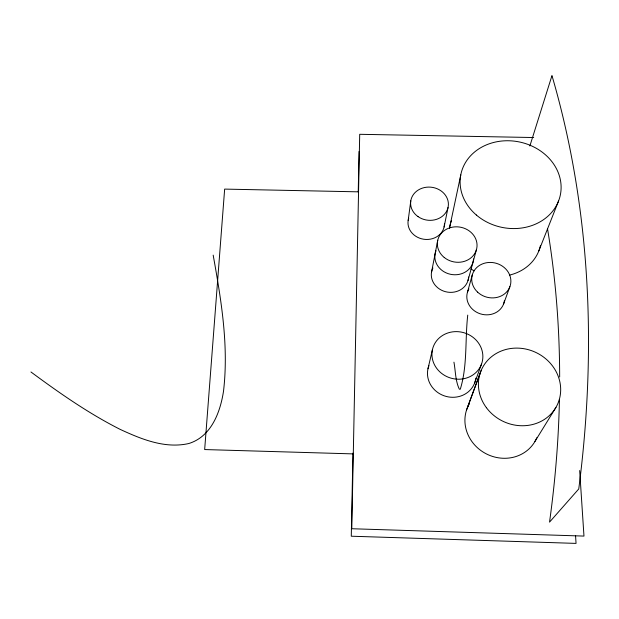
<?xml version="1.0" encoding="UTF-8"?>
<svg xmlns="http://www.w3.org/2000/svg" width="619" height="619" viewBox="0 0 619 619"><rect width="100%" height="100%" fill="white"/><g stroke="black" fill="none" stroke-linecap="round" stroke-linejoin="round"><path stroke-width="0.93" d="M352.954 453.077L351.275 536.216L576.049 543.397L575.562 535.683M358.231 192.045L359.051 151.438M467.747 315.11C464.931 339.583 467.631 365.628 460.273 389.243L459.337 389.181C455.336 380.878 455.584 371.106 453.944 362.161M408.161 220.496L410.784 200.85M431.466 272.522L437.749 240.226M444.094 227.011L448.032 207.527M449.835 226.446L460.784 174.898M427.984 368.754L432.472 349.511M467.987 280.546L476.382 249.852M467.453 292.23L472.374 274.619M529.864 145.999L551.962 75.603A1545.063 1062.088 -40.9 0 1 578.757 488.964L549.533 522.134A1317.557 950.119 -41.5 0 0 559.444 399.464M474.696 382.844L481.497 364.165A25.634 23.615 17.3 0 0 452.497 331.877A25.634 23.615 17.3 0 0 438.221 370.224A25.634 23.615 17.3 0 0 481.497 364.165M503.595 303.96L509.894 286.682M466.587 409.886L480.197 373.009M467.461 407.557L481.149 370.479M538.809 250.95L558.531 201.082M534.932 441.486L555.947 407.379M533.694 137.534L359.709 134.3L351.793 528.734L583.972 536.085L579.67 470.541M358.556 191.844L224.651 189.097L204.665 449.556L353.294 453.897M30.95 371.98C59.401 393.011 88.532 413.384 120.171 429.385C141.426 439.204 165.049 448.937 188.834 443.514C211.28 436.565 220.248 412.378 223.513 391.223C228.891 345.65 221.184 299.906 213.176 255.121M504.454 300.401A19.011 17.077 15.6 0 1 480.259 313.818A19.011 17.077 15.6 0 1 468.908 288.887M540.433 245.611A46.309 40.614 13 0 1 509.491 275.107M474.216 270.805A46.309 40.614 13 0 1 470.912 268.971M449.533 228.303A46.309 40.614 13 0 1 451.545 220.441M547.482 228.543A1317.557 950.119 -41.5 0 1 559.661 376.994M473.535 258.928A19.429 17.317 10.9 0 1 450.423 274.279A19.429 17.317 10.9 0 1 435.985 250.78M536.805 437.726A37.829 34.997 28.1 0 1 486.565 453.998A37.829 34.997 28.1 0 1 469.303 403.851M444.457 223.575A18.276 16.14 7.4 0 1 423.76 239.244A18.276 16.14 7.4 0 1 408.71 218.259M468.606 276.995A18.74 16.821 11.4 0 1 445.649 291.735A18.74 16.821 11.4 0 1 432.905 267.965M475.856 378.116A24.451 22.686 18.5 0 1 446.144 396.423A24.451 22.686 18.5 0 1 428.928 365.667M477.644 292.16A19.723 17.587 15 0 0 510.288 285.491A19.723 17.587 15 0 0 485.954 262.851A19.723 17.587 15 0 0 477.644 292.16M476.328 214.994A50.781 43.578 11.9 0 0 559.87 196.974A50.781 43.578 11.9 0 0 495.657 141.991A50.781 43.578 11.9 0 0 476.328 214.994M444.225 257.465A19.924 17.657 10.6 0 0 476.7 248.629A19.924 17.657 10.6 0 0 450.663 227.56A19.924 17.657 10.6 0 0 444.225 257.465M486.418 407.704A41.775 38.146 25.2 0 0 557.232 404.95A41.775 38.146 25.2 0 0 514.977 348.133A41.775 38.146 25.2 0 0 486.418 407.704M418.042 216.611A18.934 16.589 7.1 0 0 448.249 206.359A18.934 16.589 7.1 0 0 422.197 188.176A18.934 16.589 7.1 0 0 418.042 216.611"/></g></svg>
